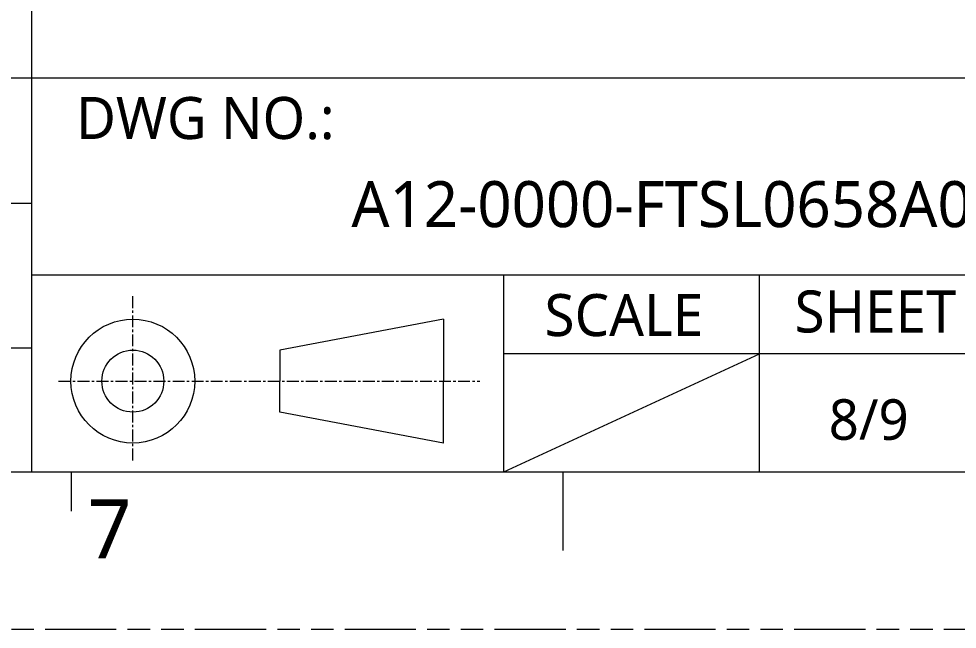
# Model space of a CAD drawing. Extents: x 2864 to 3941, y 2420 to 3182.
# Drawn here: x 3740.9 to 3866.2, y 2420.4 to 2501.8 of the extents above; entities that cross this region are included whole.
import ezdxf

# ---------------------------------------------------------------- set-up
doc = ezdxf.new("R2010")
doc.units = 0
doc.linetypes.add('CENTER', pattern=[50.8, 31.75, -6.35, 6.35, -6.35])
doc.linetypes.add('PHANTOM', pattern=[29.5, 9.5, -1.5, 3, -1.5, 3, -1.5, 9.5])
doc.layers.get('0').update_dxf_attribs({"lineweight": 0})
doc.layers.add('0PAPERF', color=2, linetype='PHANTOM', lineweight=0, plot=False)
doc.layers.add('備註', color=1, linetype='Continuous', lineweight=0)
doc.styles.get("Standard").update_dxf_attribs({"font": 'simplex.shx', "height": 2.7})

msp = doc.modelspace()

# ---------------------------------------------------------------- linework, layer by layer
at = {"lineweight": 0}
for p, q in [((3742.66178, 2441.38617), (3742.66178, 2562.15825)), ((3908.06702, 2467.64097), (3742.66178, 2467.64097)), ((3805.6733, 2441.38617), (3805.6733, 2467.64097)), ((3839.80454, 2441.38617), (3839.80454, 2467.64097)), ((3797.63778, 2461.75488), (3775.75626, 2457.61975)), ((3797.63778, 2461.75488), (3797.63778, 2453.48462)), ((3614.01326, 2457.91098), (3742.66178, 2457.91098)), ((3775.75626, 2457.61975), (3775.75626, 2453.48462)), ((3908.06702, 2457.13905), (3805.6733, 2457.13905)), ((3805.6733, 2441.38617), (3839.80454, 2457.13905)), ((3775.75626, 2449.34949), (3775.75626, 2453.48462)), ((3797.63778, 2445.21435), (3797.63778, 2453.48462)), ((3797.63778, 2445.21435), (3775.75626, 2449.34949)), ((2894.63174, 2441.38617), (3908.06702, 2441.38617)), ((3747.91274, 2441.38617), (3747.91274, 2436.13521)), ((3813.54974, 2441.38617), (3813.54974, 2430.88425))]:
    msp.add_line(p, q, dxfattribs=at)
at = {"color": 0, "lineweight": 0}
for p, q in [((3908.06702, 2493.89577), (3614.01326, 2493.89577)), ((3742.66178, 2477.20826), (3548.37626, 2477.20826))]:
    msp.add_line(p, q, dxfattribs=at)
at = {"linetype": 'CENTER', "lineweight": 0, "ltscale": 0.05}
for p, q in [((3756.14226, 2442.89338), (3756.14226, 2464.90654)), ((3746.22188, 2453.48462), (3802.45625, 2453.48462))]:
    msp.add_line(p, q, dxfattribs=at)
at = {"lineweight": 0}
for radius in [8.27026, 4.13513]:
    msp.add_circle((3756.14226, 2453.48462), radius, dxfattribs=at)
at = {"layer": '0PAPERF'}
msp.add_line((2941.45782, 2441.38617), (3908.06702, 2441.38617), dxfattribs=at)
at = {"layer": '備註', "color": 2, "linetype": 'PHANTOM', "lineweight": 0}
msp.add_line((2864.43501, 2420.38233), (3941.15578, 2420.38233), dxfattribs=at)

# ---------------------------------------------------------------- texts
at = {"color": 0}
for s, insert, char_height, width, attachment_point in [('{\\fMicrosoft JhengHei|b0|i0|c136|p0;DWG NO.:}', (3748.55447, 2491.39942), 5.6087044, 44.855395, 1), ('{\\fMicrosoft JhengHei|b0|i0|c136|p18;\\C256;A12-0000-FTSL0658A00}', (3829.01534, 2477.05772), 6.1364691, 103.6298742, 5), ('{\\fMicrosoft JhengHei|b0|i0|c136|p0;\\H1.244111x;SCALE} ', (3811.10236, 2465.10471), 4.5082031, 26.0756827, 1), ('{\\fMicrosoft JhengHei|b0|i0|c136|p0;SHEET}', (3844.48435, 2465.58277), 5.6087044, 28.5596404, 1), ('{\\fMicrosoft JhengHei|b0|i0|c136|p0;8/9}', (3849.04372, 2451.06719), 5.4098437, 28.5596404, 1)]:
    msp.add_mtext(s, dxfattribs=dict(at, insert=insert, char_height=char_height, width=width, attachment_point=attachment_point))
at = {"insert": (3750.10798, 2437.70776), "char_height": 7.87644, "width": 4.7954102, "attachment_point": 1}
msp.add_mtext('{\\fMicrosoft JhengHei|b0|i0|c136|p0;\\C0;7}', dxfattribs=at)

doc.saveas('drawing.dxf')
